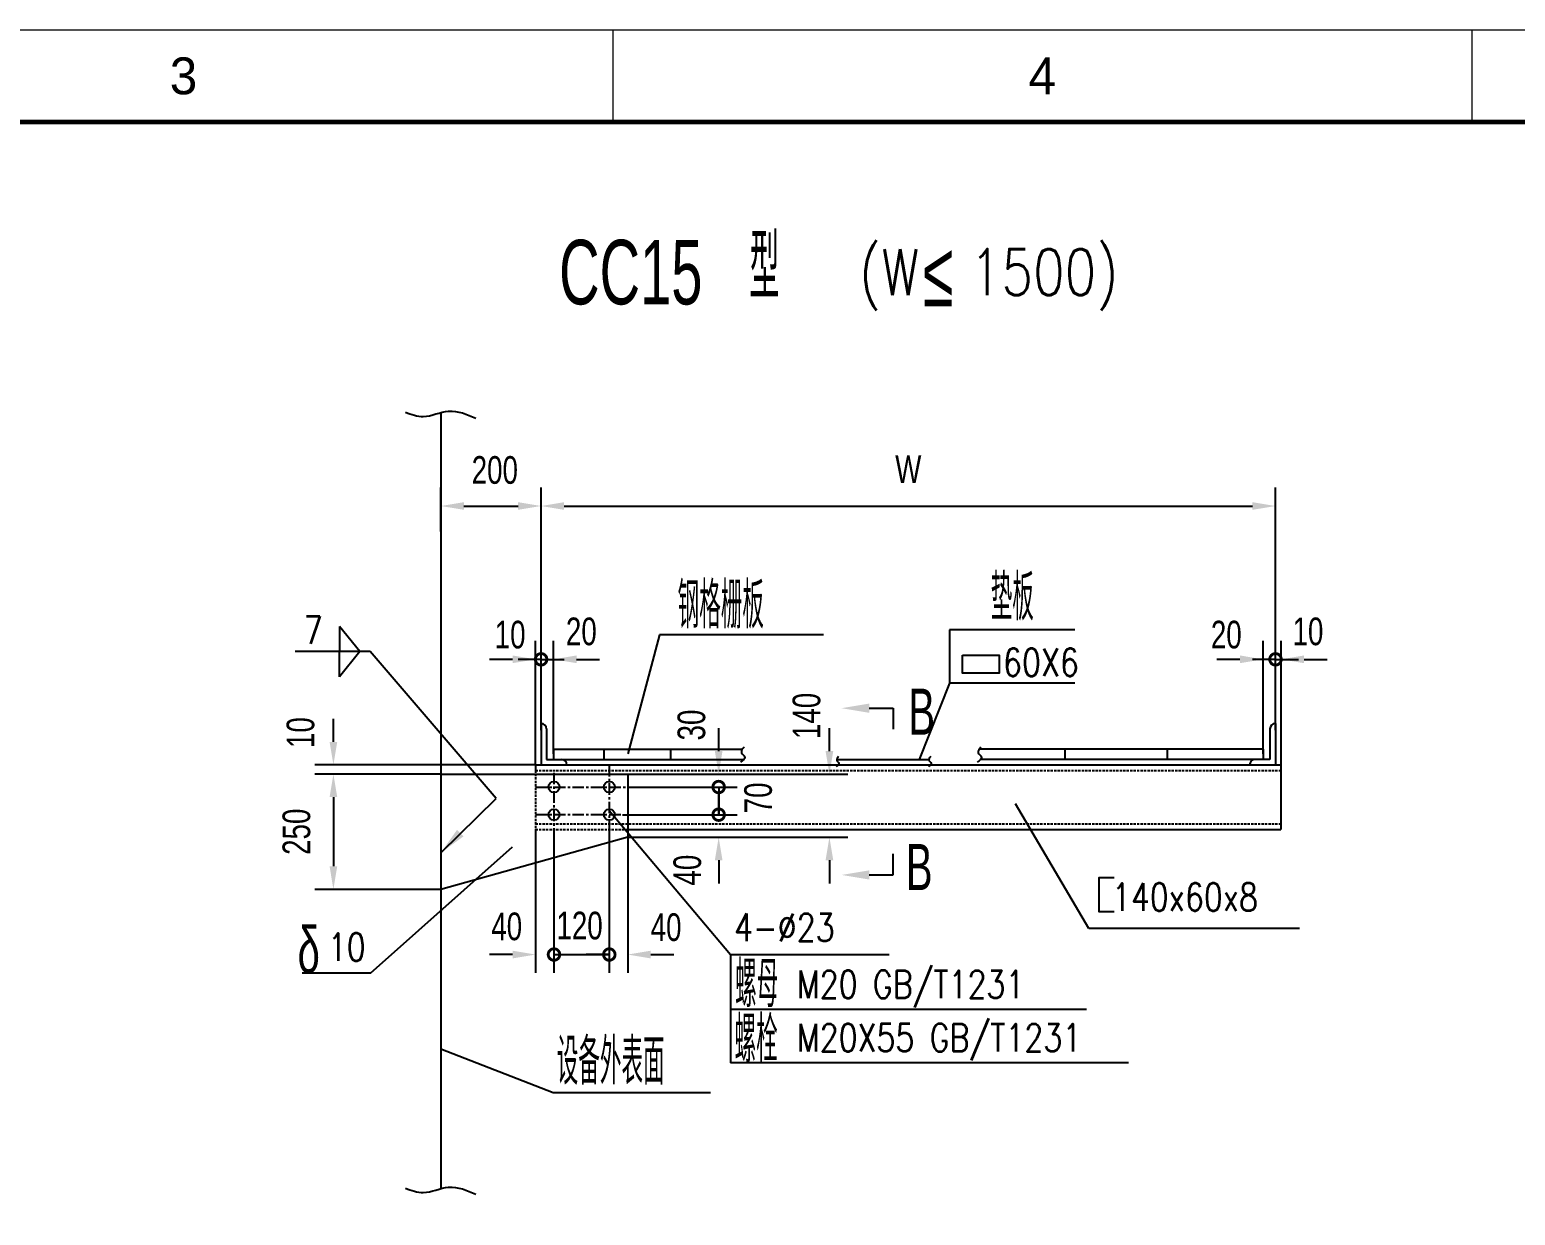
# Model space of a CAD drawing. Extents: x 148 to 221443, y -36682 to 6758.
# Drawn here: x 146763 to 149986, y -17760 to -15188 of the extents above; entities that cross this region are included whole.
import ezdxf
from ezdxf.enums import TextEntityAlignment as Align

# ---------------------------------------------------------------- set-up
doc = ezdxf.new("R2010")
doc.units = 0
doc.header["$LTSCALE"] = 10
doc.header["$MEASUREMENT"] = 0
for name, pattern in [('CENTERX2', [4, 2.5, -0.5, 0.5, -0.5]), ('HIDDENX2', [0.75, 0.5, -0.25]), ('PHANTOM', [2.5, 1.25, -0.25, 0.25, -0.25, 0.25, -0.25])]:
    doc.linetypes.add(name, pattern=pattern)
for name, color, linetype in [('2', 4, 'Continuous'), ('3', 255, 'Continuous'), ('4', 1, 'CENTERX2'), ('6', 4, 'PHANTOM'), ('9', 6, 'Continuous'), ('WHITE', 7, 'Continuous')]:
    doc.layers.add(name, color=color, linetype=linetype)
doc.layers.add('2（细实线）', color=3, linetype='Continuous', lineweight=20)
doc.layers.add('图框层', color=7, linetype='Continuous', lineweight=15)
doc.styles.add('HZ', font='ROMS.SHX', dxfattribs={"width": 0.75, "bigfont": 'GBCBIG.SHX'})
doc.styles.get("Standard").update_dxf_attribs({"font": 'wison_e.shx', "width": 0.75, "bigfont": 'wison_c.shx'})
doc.styles.add('XW', font='ROMANS.shx', dxfattribs={"width": 0.85})
doc.dimstyles.new('DIM1', dxfattribs={"dimscale": 20, "dimtxt": 3, "dimasz": 2.5, "dimexe": 2, "dimexo": 0, "dimgap": 1, "dimtad": 0, "dimdec": 0, "dimzin": 0, "dimdsep": 46, "dimtxsty": 'Standard', "dimcen": 2, "dimclrd": 3, "dimclre": 3, "dimclrt": 3, "dimadec": 0, "dimazin": 0, "dimtfac": 0.666667, "dimtdec": 0, "dimtofl": 0, "dimtmove": 2, "dimatfit": 1, "dimfxl": 2, "dimtvp": 1.333333, "dimtolj": 1, "dimtzin": 0, "dimarcsym": 0})

# ---------------------------------------------------------------- blocks, each defined once
blk = doc.blocks.new('_DotSmall')
at = {"layer": 'WHITE', "color": 0, "const_width": 0.5}
blk.add_lwpolyline([(-0.0625, 0, 1), (0.0625, 0, 1)], format="xyb", close=True, dxfattribs=at)
blk = doc.blocks.new('*D1500')
at = {"layer": '2', "color": 3, "lineweight": -2}
for p, q in [((147860.7, -16782.9), (147860.7, -16513.9)), ((147872.7, -16707.9), (147872.7, -16513.9)), ((147810.7, -16553.9), (147760.7, -16553.9)), ((147872.7, -16553.9), (147922.7, -16553.9))]:
    blk.add_line(p, q, dxfattribs=at)
at = {"layer": '2', "color": 3}
blk.add_solid([(147810.7, -16562.2), (147810.7, -16545.5), (147860.7, -16553.9)], dxfattribs=at)
at = {"layer": 'Defpoints', "color": 0}
for p in [(147872.7, -16553.9), (147872.7, -16707.9), (147860.7, -16782.9)]:
    blk.add_point(p, dxfattribs=at)
at = {"layer": '2', "color": 3, "lineweight": -2, "xscale": 50, "yscale": 50, "zscale": 50, "rotation": 180}
blk.add_blockref('_DotSmall', (147872.7, -16553.9), dxfattribs=at)
at = {"layer": '2', "color": 3, "insert": (147805.5, -16500.6), "char_height": 60, "attachment_point": 5}
blk.add_mtext('\\A1;10', dxfattribs=at)
blk = doc.blocks.new('*D1501')
at = {"layer": '2', "color": 3, "lineweight": -2}
for p, q in [((147872.7, -16707.9), (147872.7, -16513.9)), ((147899.7, -16758.9), (147899.7, -16513.9)), ((147872.7, -16553.9), (147822.7, -16553.9)), ((147949.7, -16553.9), (147999.7, -16553.9))]:
    blk.add_line(p, q, dxfattribs=at)
at = {"layer": '2', "color": 3}
blk.add_solid([(147949.7, -16545.5), (147949.7, -16562.2), (147899.7, -16553.9)], dxfattribs=at)
at = {"layer": 'Defpoints', "color": 0}
for p in [(147872.7, -16553.9), (147872.7, -16707.9), (147899.7, -16758.9)]:
    blk.add_point(p, dxfattribs=at)
at = {"layer": '2', "color": 3, "lineweight": -2, "xscale": 50, "yscale": 50, "zscale": 50}
blk.add_blockref('_DotSmall', (147872.7, -16553.9), dxfattribs=at)
at = {"layer": '2', "color": 3, "insert": (147960, -16493.7), "char_height": 60, "attachment_point": 5}
blk.add_mtext('\\A1;20', dxfattribs=at)
blk = doc.blocks.new('*D1502')
at = {"layer": '2', "color": 3, "lineweight": -2}
for p, q in [((149439.1, -16758.9), (149439.1, -16513.9)), ((149466.1, -16707.9), (149466.1, -16513.9)), ((149389.1, -16553.9), (149339.1, -16553.9)), ((149466.1, -16553.9), (149516.1, -16553.9))]:
    blk.add_line(p, q, dxfattribs=at)
at = {"layer": '2', "color": 3}
blk.add_solid([(149389.1, -16562.2), (149389.1, -16545.5), (149439.1, -16553.9)], dxfattribs=at)
at = {"layer": 'Defpoints', "color": 0}
for p in [(149466.1, -16553.9), (149466.1, -16707.9), (149439.1, -16758.9)]:
    blk.add_point(p, dxfattribs=at)
at = {"layer": '2', "color": 3, "lineweight": -2, "xscale": 50, "yscale": 50, "zscale": 50, "rotation": 180}
blk.add_blockref('_DotSmall', (149466.1, -16553.9), dxfattribs=at)
at = {"layer": '2', "color": 3, "insert": (149359.4, -16500.6), "char_height": 60, "attachment_point": 5}
blk.add_mtext('\\A1;20', dxfattribs=at)
blk = doc.blocks.new('*D1503')
at = {"layer": '2', "color": 3, "lineweight": -2}
for p, q in [((149466.1, -16707.9), (149466.1, -16513.9)), ((149478.1, -16852.9), (149478.1, -16513.9)), ((149466.1, -16553.9), (149416.1, -16553.9)), ((149528.1, -16553.9), (149578.1, -16553.9))]:
    blk.add_line(p, q, dxfattribs=at)
at = {"layer": '2', "color": 3}
blk.add_solid([(149528.1, -16545.5), (149528.1, -16562.2), (149478.1, -16553.9)], dxfattribs=at)
at = {"layer": 'Defpoints', "color": 0}
for p in [(149466.1, -16553.9), (149466.1, -16707.9), (149478.1, -16852.9)]:
    blk.add_point(p, dxfattribs=at)
at = {"layer": '2', "color": 3, "lineweight": -2, "xscale": 50, "yscale": 50, "zscale": 50}
blk.add_blockref('_DotSmall', (149466.1, -16553.9), dxfattribs=at)
at = {"layer": '2', "color": 3, "insert": (149536.6, -16493.7), "char_height": 60, "attachment_point": 5}
blk.add_mtext('\\A1;10', dxfattribs=at)
blk = doc.blocks.new('*D1504')
at = {"layer": '2', "color": 3, "lineweight": -2}
for p, q in [((147655.3, -16276.5), (147655.3, -16181.3)), ((147872.7, -16707.9), (147872.7, -16181.3)), ((147705.3, -16221.3), (147822.7, -16221.3))]:
    blk.add_line(p, q, dxfattribs=at)
at = {"layer": '2', "color": 3}
for points in [[(147705.3, -16213), (147705.3, -16229.6), (147655.3, -16221.3)], [(147822.7, -16229.6), (147822.7, -16213), (147872.7, -16221.3)]]:
    blk.add_solid(points, dxfattribs=at)
at = {"layer": 'Defpoints', "color": 0}
for p in [(147872.7, -16221.3), (147655.3, -16276.5), (147872.7, -16707.9)]:
    blk.add_point(p, dxfattribs=at)
at = {"layer": '2', "color": 3, "insert": (147772.3, -16143.5), "char_height": 60, "attachment_point": 5}
blk.add_mtext('\\A1;200', dxfattribs=at)
blk = doc.blocks.new('*D1505')
at = {"layer": '2', "color": 3, "lineweight": -2}
for p, q in [((147422.1, -16732.9), (147422.1, -16682.9)), ((147860.7, -16782.9), (147382.1, -16782.9)), ((147655.3, -16802.9), (147382.1, -16802.9)), ((147422.1, -16852.9), (147422.1, -16902.9))]:
    blk.add_line(p, q, dxfattribs=at)
at = {"layer": '2', "color": 3}
for points in [[(147413.8, -16732.9), (147430.4, -16732.9), (147422.1, -16782.9)], [(147430.4, -16852.9), (147413.8, -16852.9), (147422.1, -16802.9)]]:
    blk.add_solid(points, dxfattribs=at)
at = {"layer": 'Defpoints', "color": 0}
for p in [(147422.1, -16782.9), (147860.7, -16782.9), (147655.3, -16802.9)]:
    blk.add_point(p, dxfattribs=at)
at = {"layer": '2', "color": 3, "insert": (147351, -16712.8), "char_height": 60, "attachment_point": 5, "rotation": 90}
blk.add_mtext('\\A1;10', dxfattribs=at)
blk = doc.blocks.new('*D1506')
at = {"layer": '2', "color": 3, "lineweight": -2}
for p, q in [((147872.7, -16707.9), (147872.7, -16181.3)), ((149466.1, -16707.9), (149466.1, -16181.3)), ((147922.7, -16221.3), (149416.1, -16221.3))]:
    blk.add_line(p, q, dxfattribs=at)
at = {"layer": '2', "color": 3}
for points in [[(147922.7, -16213), (147922.7, -16229.6), (147872.7, -16221.3)], [(149416.1, -16229.6), (149416.1, -16213), (149466.1, -16221.3)]]:
    blk.add_solid(points, dxfattribs=at)
at = {"layer": 'Defpoints', "color": 0}
for p in [(149466.1, -16221.3), (147872.7, -16707.9), (149466.1, -16707.9)]:
    blk.add_point(p, dxfattribs=at)
at = {"layer": '2', "color": 3, "insert": (148669.4, -16141.3), "char_height": 60, "attachment_point": 5}
blk.add_mtext('\\A1;W', dxfattribs=at)
blk = doc.blocks.new('*D1507')
at = {"layer": '2', "color": 3, "lineweight": -2}
for p, q in [((147655.3, -16802.9), (147382.1, -16802.9)), ((147422.1, -16852.9), (147422.1, -17002.9)), ((147655.3, -17052.9), (147382.1, -17052.9))]:
    blk.add_line(p, q, dxfattribs=at)
at = {"layer": '2', "color": 3}
for points in [[(147430.4, -16852.9), (147413.8, -16852.9), (147422.1, -16802.9)], [(147413.8, -17002.9), (147430.4, -17002.9), (147422.1, -17052.9)]]:
    blk.add_solid(points, dxfattribs=at)
at = {"layer": 'Defpoints', "color": 0}
for p in [(147655.3, -16802.9), (147422.1, -17052.9), (147655.3, -17052.9)]:
    blk.add_point(p, dxfattribs=at)
at = {"layer": '2', "color": 3, "insert": (147342.1, -16927.9), "char_height": 60, "attachment_point": 5, "rotation": 90}
blk.add_mtext('\\A1;250', dxfattribs=at)
blk = doc.blocks.new('*D1508')
at = {"layer": '2', "color": 3, "lineweight": -2}
for p, q in [((147860.7, -16922.9), (147860.7, -17234.3)), ((147900.7, -16922.9), (147900.7, -17234.3)), ((147810.7, -17194.3), (147760.7, -17194.3)), ((147900.7, -17194.3), (147950.7, -17194.3))]:
    blk.add_line(p, q, dxfattribs=at)
at = {"layer": '2', "color": 3}
blk.add_solid([(147810.7, -17202.7), (147810.7, -17186), (147860.7, -17194.3)], dxfattribs=at)
at = {"layer": 'Defpoints', "color": 0}
for p in [(147860.7, -16922.9), (147900.7, -16922.9), (147900.7, -17194.3)]:
    blk.add_point(p, dxfattribs=at)
at = {"layer": '2', "color": 3, "lineweight": -2, "xscale": 50, "yscale": 50, "zscale": 50, "rotation": 180}
blk.add_blockref('_DotSmall', (147900.7, -17194.3), dxfattribs=at)
at = {"layer": '2', "color": 3, "insert": (147798.1, -17133.6), "char_height": 60, "attachment_point": 5}
blk.add_mtext('\\A1;40', dxfattribs=at)
blk = doc.blocks.new('*D1509')
at = {"layer": '2', "color": 3, "lineweight": -2}
for p, q in [((147900.7, -16922.9), (147900.7, -17234.3)), ((148020.7, -16922.9), (148020.7, -17234.3)), ((147900.7, -17194.3), (148020.7, -17194.3))]:
    blk.add_line(p, q, dxfattribs=at)
at = {"layer": 'Defpoints', "color": 0}
for p in [(147900.7, -16922.9), (148020.7, -16922.9), (148020.7, -17194.3)]:
    blk.add_point(p, dxfattribs=at)
at = {"layer": '2', "color": 3, "lineweight": -2, "xscale": 50, "yscale": 50, "zscale": 50, "rotation": 180}
blk.add_blockref('_DotSmall', (147900.7, -17194.3), dxfattribs=at)
at = {"layer": '2', "color": 3, "lineweight": -2, "xscale": 50, "yscale": 50, "zscale": 50}
blk.add_blockref('_DotSmall', (148020.7, -17194.3), dxfattribs=at)
at = {"layer": '2', "color": 3, "insert": (147956.2, -17131.8), "char_height": 60, "attachment_point": 5}
blk.add_mtext('\\A1;120', dxfattribs=at)
blk = doc.blocks.new('*D1510')
at = {"layer": '2', "color": 3, "lineweight": -2}
for p, q in [((148020.7, -16922.9), (148020.7, -17234.3)), ((148060.7, -16931.9), (148060.7, -17234.3)), ((148020.7, -17194.3), (147970.7, -17194.3)), ((148110.7, -17194.3), (148160.7, -17194.3))]:
    blk.add_line(p, q, dxfattribs=at)
at = {"layer": '2', "color": 3}
blk.add_solid([(148110.7, -17186), (148110.7, -17202.7), (148060.7, -17194.3)], dxfattribs=at)
at = {"layer": 'Defpoints', "color": 0}
for p in [(148020.7, -16922.9), (148060.7, -16931.9), (148060.7, -17194.3)]:
    blk.add_point(p, dxfattribs=at)
at = {"layer": '2', "color": 3, "lineweight": -2, "xscale": 50, "yscale": 50, "zscale": 50}
blk.add_blockref('_DotSmall', (148020.7, -17194.3), dxfattribs=at)
at = {"layer": '2', "color": 3, "insert": (148143.9, -17135.3), "char_height": 60, "attachment_point": 5}
blk.add_mtext('\\A1;40', dxfattribs=at)
blk = doc.blocks.new('*D1511')
at = {"layer": '2', "color": 3, "lineweight": -2}
for p, q in [((148060.7, -16830.9), (148298, -16830.9)), ((148258, -16830.9), (148258, -16890.9)), ((148049.3, -16890.9), (148298, -16890.9))]:
    blk.add_line(p, q, dxfattribs=at)
at = {"layer": 'Defpoints', "color": 0}
for p in [(148060.7, -16830.9), (148049.3, -16890.9), (148258, -16890.9)]:
    blk.add_point(p, dxfattribs=at)
at = {"layer": '2', "color": 3, "lineweight": -2, "xscale": 50, "yscale": 50, "zscale": 50}
for p, rotation in [((148258, -16830.9), 90), ((148258, -16890.9), 270)]:
    blk.add_blockref('_DotSmall', p, dxfattribs=dict(at, rotation=rotation))
at = {"layer": '2', "color": 3, "insert": (148343.9, -16854.5), "char_height": 60, "attachment_point": 5, "rotation": 90}
blk.add_mtext('\\A1;70', dxfattribs=at)
blk = doc.blocks.new('*D1512')
at = {"layer": '2', "color": 3, "lineweight": -2}
for p, q in [((148258, -16752.9), (148258, -16702.9)), ((148060.7, -16802.9), (148298, -16802.9)), ((148060.7, -16830.9), (148298, -16830.9)), ((148258, -16830.9), (148258, -16880.9))]:
    blk.add_line(p, q, dxfattribs=at)
at = {"layer": '2', "color": 3}
blk.add_solid([(148249.7, -16752.9), (148266.3, -16752.9), (148258, -16802.9)], dxfattribs=at)
at = {"layer": 'Defpoints', "color": 0}
for p in [(148060.7, -16802.9), (148060.7, -16830.9), (148258, -16830.9)]:
    blk.add_point(p, dxfattribs=at)
at = {"layer": '2', "color": 3, "lineweight": -2, "xscale": 50, "yscale": 50, "zscale": 50, "rotation": 90}
blk.add_blockref('_DotSmall', (148258, -16830.9), dxfattribs=at)
at = {"layer": '2', "color": 3, "insert": (148199.2, -16696.4), "char_height": 60, "attachment_point": 5, "rotation": 90}
blk.add_mtext('\\A1;30', dxfattribs=at)
blk = doc.blocks.new('*D1513')
at = {"layer": '2', "color": 3, "lineweight": -2}
for p, q in [((148258, -16890.9), (148258, -16840.9)), ((148049.3, -16890.9), (148298, -16890.9)), ((148060.7, -16939.9), (148298, -16939.9)), ((148258, -16989.9), (148258, -17039.9))]:
    blk.add_line(p, q, dxfattribs=at)
at = {"layer": '2', "color": 3}
blk.add_solid([(148266.3, -16989.9), (148249.7, -16989.9), (148258, -16939.9)], dxfattribs=at)
at = {"layer": 'Defpoints', "color": 0}
for p in [(148049.3, -16890.9), (148258, -16890.9), (148060.7, -16939.9)]:
    blk.add_point(p, dxfattribs=at)
at = {"layer": '2', "color": 3, "lineweight": -2, "xscale": 50, "yscale": 50, "zscale": 50, "rotation": 270}
blk.add_blockref('_DotSmall', (148258, -16890.9), dxfattribs=at)
at = {"layer": '2', "color": 3, "insert": (148190.2, -17011.2), "char_height": 60, "attachment_point": 5, "rotation": 90}
blk.add_mtext('\\A1;40', dxfattribs=at)
blk = doc.blocks.new('*D1553')
at = {"layer": '2', "color": 3, "lineweight": -2}
for p, q in [((148498.3, -16752.9), (148498.3, -16702.9)), ((148060.7, -16802.9), (148538.3, -16802.9)), ((148060.7, -16939.9), (148538.3, -16939.9)), ((148498.3, -16989.9), (148498.3, -17039.9))]:
    blk.add_line(p, q, dxfattribs=at)
at = {"layer": '2', "color": 3}
for points in [[(148489.9, -16752.9), (148506.6, -16752.9), (148498.3, -16802.9)], [(148506.6, -16989.9), (148489.9, -16989.9), (148498.3, -16939.9)]]:
    blk.add_solid(points, dxfattribs=at)
at = {"layer": 'Defpoints', "color": 0}
for p in [(148060.7, -16802.9), (148060.7, -16939.9), (148498.3, -16939.9)]:
    blk.add_point(p, dxfattribs=at)
at = {"layer": '2', "color": 3, "insert": (148448.9, -16676.7), "char_height": 60, "attachment_point": 5, "rotation": 90}
blk.add_mtext('\\A1;140', dxfattribs=at)
blk = doc.blocks.new('a2')
for p, q in [((15615.59, 10126.74), (15615.59, 10116.74)), ((15708.75, 10126.74), (15708.75, 10116.74))]:
    blk.add_line(p, q)
at = {"layer": '图框层', "ltscale": 10}
blk.add_lwpolyline([(15311.09, 10126.74), (15905.09, 10126.74), (15905.09, 9706.74), (15311.09, 9706.74)], close=True, dxfattribs=at)
at = {"layer": '图框层', "ltscale": 10, "const_width": 0.5}
blk.add_lwpolyline([(15336.09, 10116.74), (15895.09, 10116.74), (15895.09, 9716.74), (15336.09, 9716.74)], close=True, dxfattribs=at)
at = {"style": 'HZ'}
for s, p in [('3', (15569, 10121.74)), ('4', (15662.17, 10121.74))]:
    blk.add_text(s, height=4, dxfattribs=at).set_placement(p, align=Align.MIDDLE)

msp = doc.modelspace()

# ---------------------------------------------------------------- linework, layer by layer
for p, q in [((147872.696, -16692.8623), (147872.696, -16782.8623)), ((149466.069, -16692.8623), (149466.069, -16782.8623)), ((147884.696, -16704.8623), (147884.696, -16770.8623)), ((149454.069, -16704.8623), (149454.069, -16770.8623)), ((147899.696, -16748.8623), (147899.696, -16770.8623)), ((147899.696, -16748.8623), (148309.2718, -16748.8623)), ((148008.6792, -16748.8623), (148008.6792, -16770.8623)), ((148153.1344, -16748.8623), (148153.1344, -16770.8623)), ((149439.069, -16748.8623), (148822.9352, -16748.8623)), ((149009.264, -16748.8623), (149009.264, -16770.8623)), ((149230.9843, -16748.8623), (149230.9843, -16770.8623)), ((149439.069, -16748.8623), (149439.069, -16770.8623)), ((147860.696, -16782.8623), (147860.696, -16794.8623)), ((147860.696, -16782.8623), (149478.069, -16782.8623)), ((147884.696, -16770.8623), (148312.9195, -16770.8623)), ((148514.2091, -16770.8623), (148714.2091, -16770.8623)), ((149454.069, -16770.8623), (148826.5829, -16770.8623)), ((149478.069, -16782.8623), (149478.069, -16922.8623)), ((147655.2579, -16802.8623), (148060.696, -16802.8623)), ((147655.2579, -16802.8623), (147655.2579, -17052.8623)), ((148060.696, -16802.8623), (148060.696, -16939.9203)), ((148060.696, -16939.9203), (147655.2579, -17052.8623)), ((148060.696, -16922.8623), (149478.069, -16922.8623))]:
    msp.add_line(p, q)
for centre in [(147900.696, -16830.8623), (148020.696, -16830.8623), (147900.696, -16890.8623), (148020.696, -16890.8623)]:
    msp.add_circle(centre, 12)
for centre, start, end in [((147872.696, -16704.8623), 0, 90), ((149466.069, -16704.8623), 90, 180), ((147916.696, -16782.8623), 0, 90), ((149422.069, -16782.8623), 90, 180)]:
    msp.add_arc(centre, 12, start, end)
at = {"layer": '2', "color": 7}
for p, q in [((147479.1928, -16537.0726), (147435.4581, -16482.4582)), ((147435.4581, -16482.4582), (147435.4581, -16537.0726)), ((147479.1928, -16537.0726), (147435.4581, -16591.687)), ((147435.4581, -16591.687), (147435.4581, -16537.0726)), ((148636.9141, -16659.8961), (148636.9141, -16705.4432)), ((148636.9141, -17021.599), (148636.9141, -16976.052))]:
    msp.add_line(p, q, dxfattribs=at)
at = {"layer": '2'}
for p, q in [((148129.2981, -16501.0958), (148060.5684, -16758.8623)), ((148485.3249, -16501.0958), (148129.2981, -16501.0958)), ((149030.999, -16489.95), (148758.7508, -16489.95)), ((148758.7508, -16489.95), (148758.7508, -16605.5294)), ((147501.864, -16537.0726), (147338.9887, -16537.0726)), ((147775.1164, -16856.1492), (147501.864, -16537.0726)), ((148758.7508, -16605.5294), (148692.729, -16770.8623)), ((149030.999, -16605.5294), (148758.7508, -16605.5294)), ((148584.7965, -16659.8961), (148636.9141, -16659.8961)), ((147655.2579, -16973.3985), (147775.1164, -16856.1492)), ((148283.4443, -17194.5868), (148020.696, -16882.8623)), ((149060.9957, -17137.9522), (148902.0584, -16867.4628)), ((147502.8834, -17234.693), (147811.0099, -16960.6172)), ((148584.7965, -17021.599), (148636.9141, -17021.599)), ((149518.3797, -17137.9522), (149060.9957, -17137.9522)), ((148628.242, -17194.5868), (148283.4443, -17194.5868)), ((148283.4443, -17194.5868), (148283.4443, -17429.4242)), ((147502.8834, -17234.693), (147354.0126, -17234.693)), ((149056.1676, -17313.8449), (148283.9668, -17313.8449)), ((147898.7747, -17494.1055), (147655.2579, -17399.6488)), ((149147.3937, -17429.4242), (148283.4443, -17429.4242)), ((148240.4409, -17494.1055), (147898.7747, -17494.1055))]:
    msp.add_line(p, q, dxfattribs=at)
msp.add_lwpolyline([(148787.0425, -16545.1128), (148866.8899, -16545.1128), (148866.8899, -16584.0888), (148787.0425, -16584.0888)], close=True, dxfattribs=at)
msp.add_lwpolyline([(149116.2044, -17028.0358), (149082.7607, -17028.0358), (149082.7607, -17100.9548), (149116.2044, -17100.9548)], dxfattribs=at)
for points in [[(148584.7965, -16669.8961), (148584.7965, -16649.8961), (148524.7965, -16659.8961)], [(147704.5722, -16937.7881), (147690.3572, -16923.7192), (147655.2579, -16973.3985)], [(148584.7965, -17011.599), (148584.7965, -17031.599), (148524.7965, -17021.599)]]:
    msp.add_solid(points, dxfattribs=at)
at = {"layer": '3', "linetype": 'HIDDENX2'}
for p, q in [((147860.696, -16794.8623), (149478.069, -16794.8623)), ((147860.696, -16794.8623), (147860.696, -16922.8623)), ((147860.696, -16910.8623), (149478.069, -16910.8623)), ((147860.696, -16922.8623), (148060.696, -16922.8623))]:
    msp.add_line(p, q, dxfattribs=at)
at = {"layer": '4'}
for p, q in [((148020.696, -16782.8623), (148020.696, -16922.8623)), ((147900.696, -16799.9746), (147900.696, -16922.8623)), ((147860.696, -16830.8623), (148060.696, -16830.8623)), ((147860.696, -16890.8623), (148049.2939, -16890.8623))]:
    msp.add_line(p, q, dxfattribs=at)
at = {"layer": '6', "color": 3, "linetype": 'Continuous'}
msp.add_line((147655.2579, -16018.6329), (147655.2579, -17702.0523), dxfattribs=at)
at = {"layer": '9'}
for points in [[(147578.4815, -16018.0216), (147617.1296, -16027.035), (147672.1308, -16015.4463), (147731.3913, -16030.8979)], [(148313.4241, -16744.1305), (148307.4941, -16756.3797), (148314.6101, -16765.4678), (148305.5175, -16777.3218)], [(148827.0875, -16744.1305), (148821.1575, -16756.3797), (148828.2735, -16765.4678), (148819.1809, -16777.3218)], [(148518.1932, -16765.0411), (148514.2399, -16773.2072), (148518.9839, -16779.266), (148512.9221, -16787.1687)], [(148718.1932, -16765.0411), (148714.2399, -16773.2072), (148718.9839, -16779.266), (148712.9221, -16787.1687)], [(147578.4815, -17701.441), (147617.1296, -17710.4544), (147672.1308, -17698.8657), (147731.3913, -17714.3173)]]:
    msp.add_spline(points, degree=3, dxfattribs=at)

# ---------------------------------------------------------------- block references
at = {"layer": '2（细实线）', "xscale": 20, "yscale": 20, "zscale": 20}
msp.add_blockref('a2', (-164283.1551, -217722.905), dxfattribs=at)

# ---------------------------------------------------------------- texts
at = {"layer": '2'}
for s, height, style, width, p in [('型', 140, 'HZ', 0.65, (148324.6992, -15772.3172)), ('≤', 140, 'HZ', 0.65, (148700.8807, -15788.3071)), ('垫板', 100, 'HZ', 0.65, (148848.2332, -16469.5841)), ('钢格栅板', 100, 'HZ', 0.65, (148168.9926, -16486.7184)), ('60X6', 60, 'XW', 0.8, (148874.9531, -16590.6358)), ('B', 100, 'HZ', 0.65, (148669.4538, -16717.4501)), ('B', 100, 'HZ', 0.65, (148664.0926, -17054.4361)), ('140x60x8', 60, 'XW', 0.8, (149111.1914, -17099.4583)), ('4-%%c23', 60, 'XW', 0.8, (148291.3623, -17165.625)), ('δ', 100, 'HZ', 0.65, (147344.3548, -17234.0883)), ('10', 60, 'XW', 0.8, (147409.9136, -17208.0004)), ('螺母', 100, 'HZ', 0.65, (148293.6895, -17308.443)), ('M20 GB/T1231', 60, 'XW', 0.8, (148427.6389, -17288.8496)), ('螺栓', 100, 'HZ', 0.65, (148292.4635, -17428.2003)), ('M20X55 GB/T1231', 60, 'XW', 0.8, (148427.6091, -17404.3256)), ('设备外表面', 100, 'HZ', 0.65, (147906.6927, -17476.2981))]:
    msp.add_text(s, height=height, dxfattribs=dict(at, style=style, width=width)).set_placement(p)
for s, height, style, width, p in [('CC15', 140, 'HZ', 0.65, (148222.8502, -15713.9016)), ('(W  1500)', 100, 'XW', 0.8, (149125.291, -15713.9016)), ('7', 60, 'XW', 0.8, (147398.9854, -16490.4109))]:
    msp.add_text(s, height=height, dxfattribs=dict(at, style=style, width=width)).set_placement(p, align=Align.MIDDLE_RIGHT)

# ---------------------------------------------------------------- dimensions: what is measured, and where the dimension line sits
dim = msp.add_linear_dim(base=(147872.696, -16221.2901), p1=(147655.2579, -16276.4535), p2=(147872.696, -16707.8623), text='200', dimstyle='DIM1', dxfattribs=at)
dim.commit()
dim.dimension.update_dxf_attribs({"geometry": '*D1504', "text_midpoint": (147772.2728, -16143.4719), "dimtype": 160})
dim = msp.add_linear_dim(base=(149466.069, -16221.2901), p1=(147872.696, -16707.8623), p2=(149466.069, -16707.8623), text='W', dimstyle='DIM1', dxfattribs=at)
dim.commit()
dim.dimension.update_dxf_attribs({"geometry": '*D1506', "text_midpoint": (148669.3825, -16141.2901)})
for base, p1, p2, text, picture, middle in [((147872.696, -16553.877), (147860.696, -16782.8623), (147872.696, -16707.8623), '10', '*D1500', (147805.5136, -16500.6265)), ((147872.696, -16553.877), (147899.696, -16758.8623), (147872.696, -16707.8623), '20', '*D1501', (147959.989, -16493.6795)), ((149466.069, -16553.877), (149439.069, -16758.8623), (149466.069, -16707.8623), '20', '*D1502', (149359.3815, -16500.6265)), ((149466.069, -16553.877), (149478.069, -16852.8623), (149466.069, -16707.8623), '10', '*D1503', (149536.6174, -16493.6795))]:
    dim = msp.add_linear_dim(base=base, p1=p1, p2=p2, text=text, dimstyle='DIM1', override={"dimblk2": 'DOTSMALL', "dimsah": 1}, dxfattribs=at)
    dim.commit()
    dim.dimension.update_dxf_attribs({"geometry": picture, "text_midpoint": middle, "dimtype": 160})
for base, p1, p2, text, picture, middle in [((148498.2517, -16939.9203), (148060.696, -16802.8623), (148060.696, -16939.9203), '140', '*D1553', (148448.9064, -16676.6731)), ((147422.0931, -16782.8623), (147655.2579, -16802.8623), (147860.696, -16782.8623), '10', '*D1505', (147350.986, -16712.7905))]:
    dim = msp.add_linear_dim(base=base, p1=p1, p2=p2, angle=90, text=text, dimstyle='DIM1', dxfattribs=at)
    dim.commit()
    dim.dimension.update_dxf_attribs({"geometry": picture, "text_midpoint": middle, "dimtype": 160})
for base, p1, p2, text, override, picture, middle in [((148257.9887, -16830.8623), (148060.696, -16802.8623), (148060.696, -16830.8623), '30', {"dimblk2": 'DOTSMALL', "dimsah": 1}, '*D1512', (148199.2181, -16696.3849)), ((148257.9887, -16890.8623), (148060.696, -16830.8623), (148049.2939, -16890.8623), '70', {"dimblk1": 'DOTSMALL', "dimblk2": 'DOTSMALL', "dimsah": 1}, '*D1511', (148343.8842, -16854.5354)), ((148257.9887, -16890.8623), (148060.696, -16939.9203), (148049.2939, -16890.8623), '40', {"dimblk2": 'DOTSMALL', "dimsah": 1}, '*D1513', (148190.1765, -17011.1797))]:
    dim = msp.add_linear_dim(base=base, p1=p1, p2=p2, angle=90, text=text, dimstyle='DIM1', override=override, dxfattribs=at)
    dim.commit()
    dim.dimension.update_dxf_attribs({"geometry": picture, "text_midpoint": middle, "dimtype": 160})
dim = msp.add_linear_dim(base=(147422.0931, -17052.8623), p1=(147655.2579, -16802.8623), p2=(147655.2579, -17052.8623), angle=90, dimstyle='DIM1', dxfattribs=at)
dim.commit()
dim.dimension.update_dxf_attribs({"geometry": '*D1507', "text_midpoint": (147342.0931, -16927.8623)})
for base, p1, p2, override, picture, middle in [((147900.696, -17194.3426), (147860.696, -16922.8623), (147900.696, -16922.8623), {"dimblk2": 'DOTSMALL', "dimsah": 1}, '*D1508', (147798.1244, -17133.5563)), ((148020.696, -17194.3426), (147900.696, -16922.8623), (148020.696, -16922.8623), {"dimblk1": 'DOTSMALL', "dimblk2": 'DOTSMALL', "dimsah": 1}, '*D1509', (147956.2468, -17131.8196)), ((148060.696, -17194.3426), (148020.696, -16922.8623), (148060.696, -16931.9203), {"dimblk1": 'DOTSMALL', "dimsah": 1}, '*D1510', (148143.9086, -17135.2931))]:
    dim = msp.add_linear_dim(base=base, p1=p1, p2=p2, dimstyle='DIM1', override=override, dxfattribs=at)
    dim.commit()
    dim.dimension.update_dxf_attribs({"geometry": picture, "text_midpoint": middle, "dimtype": 160})

doc.saveas('drawing.dxf')
